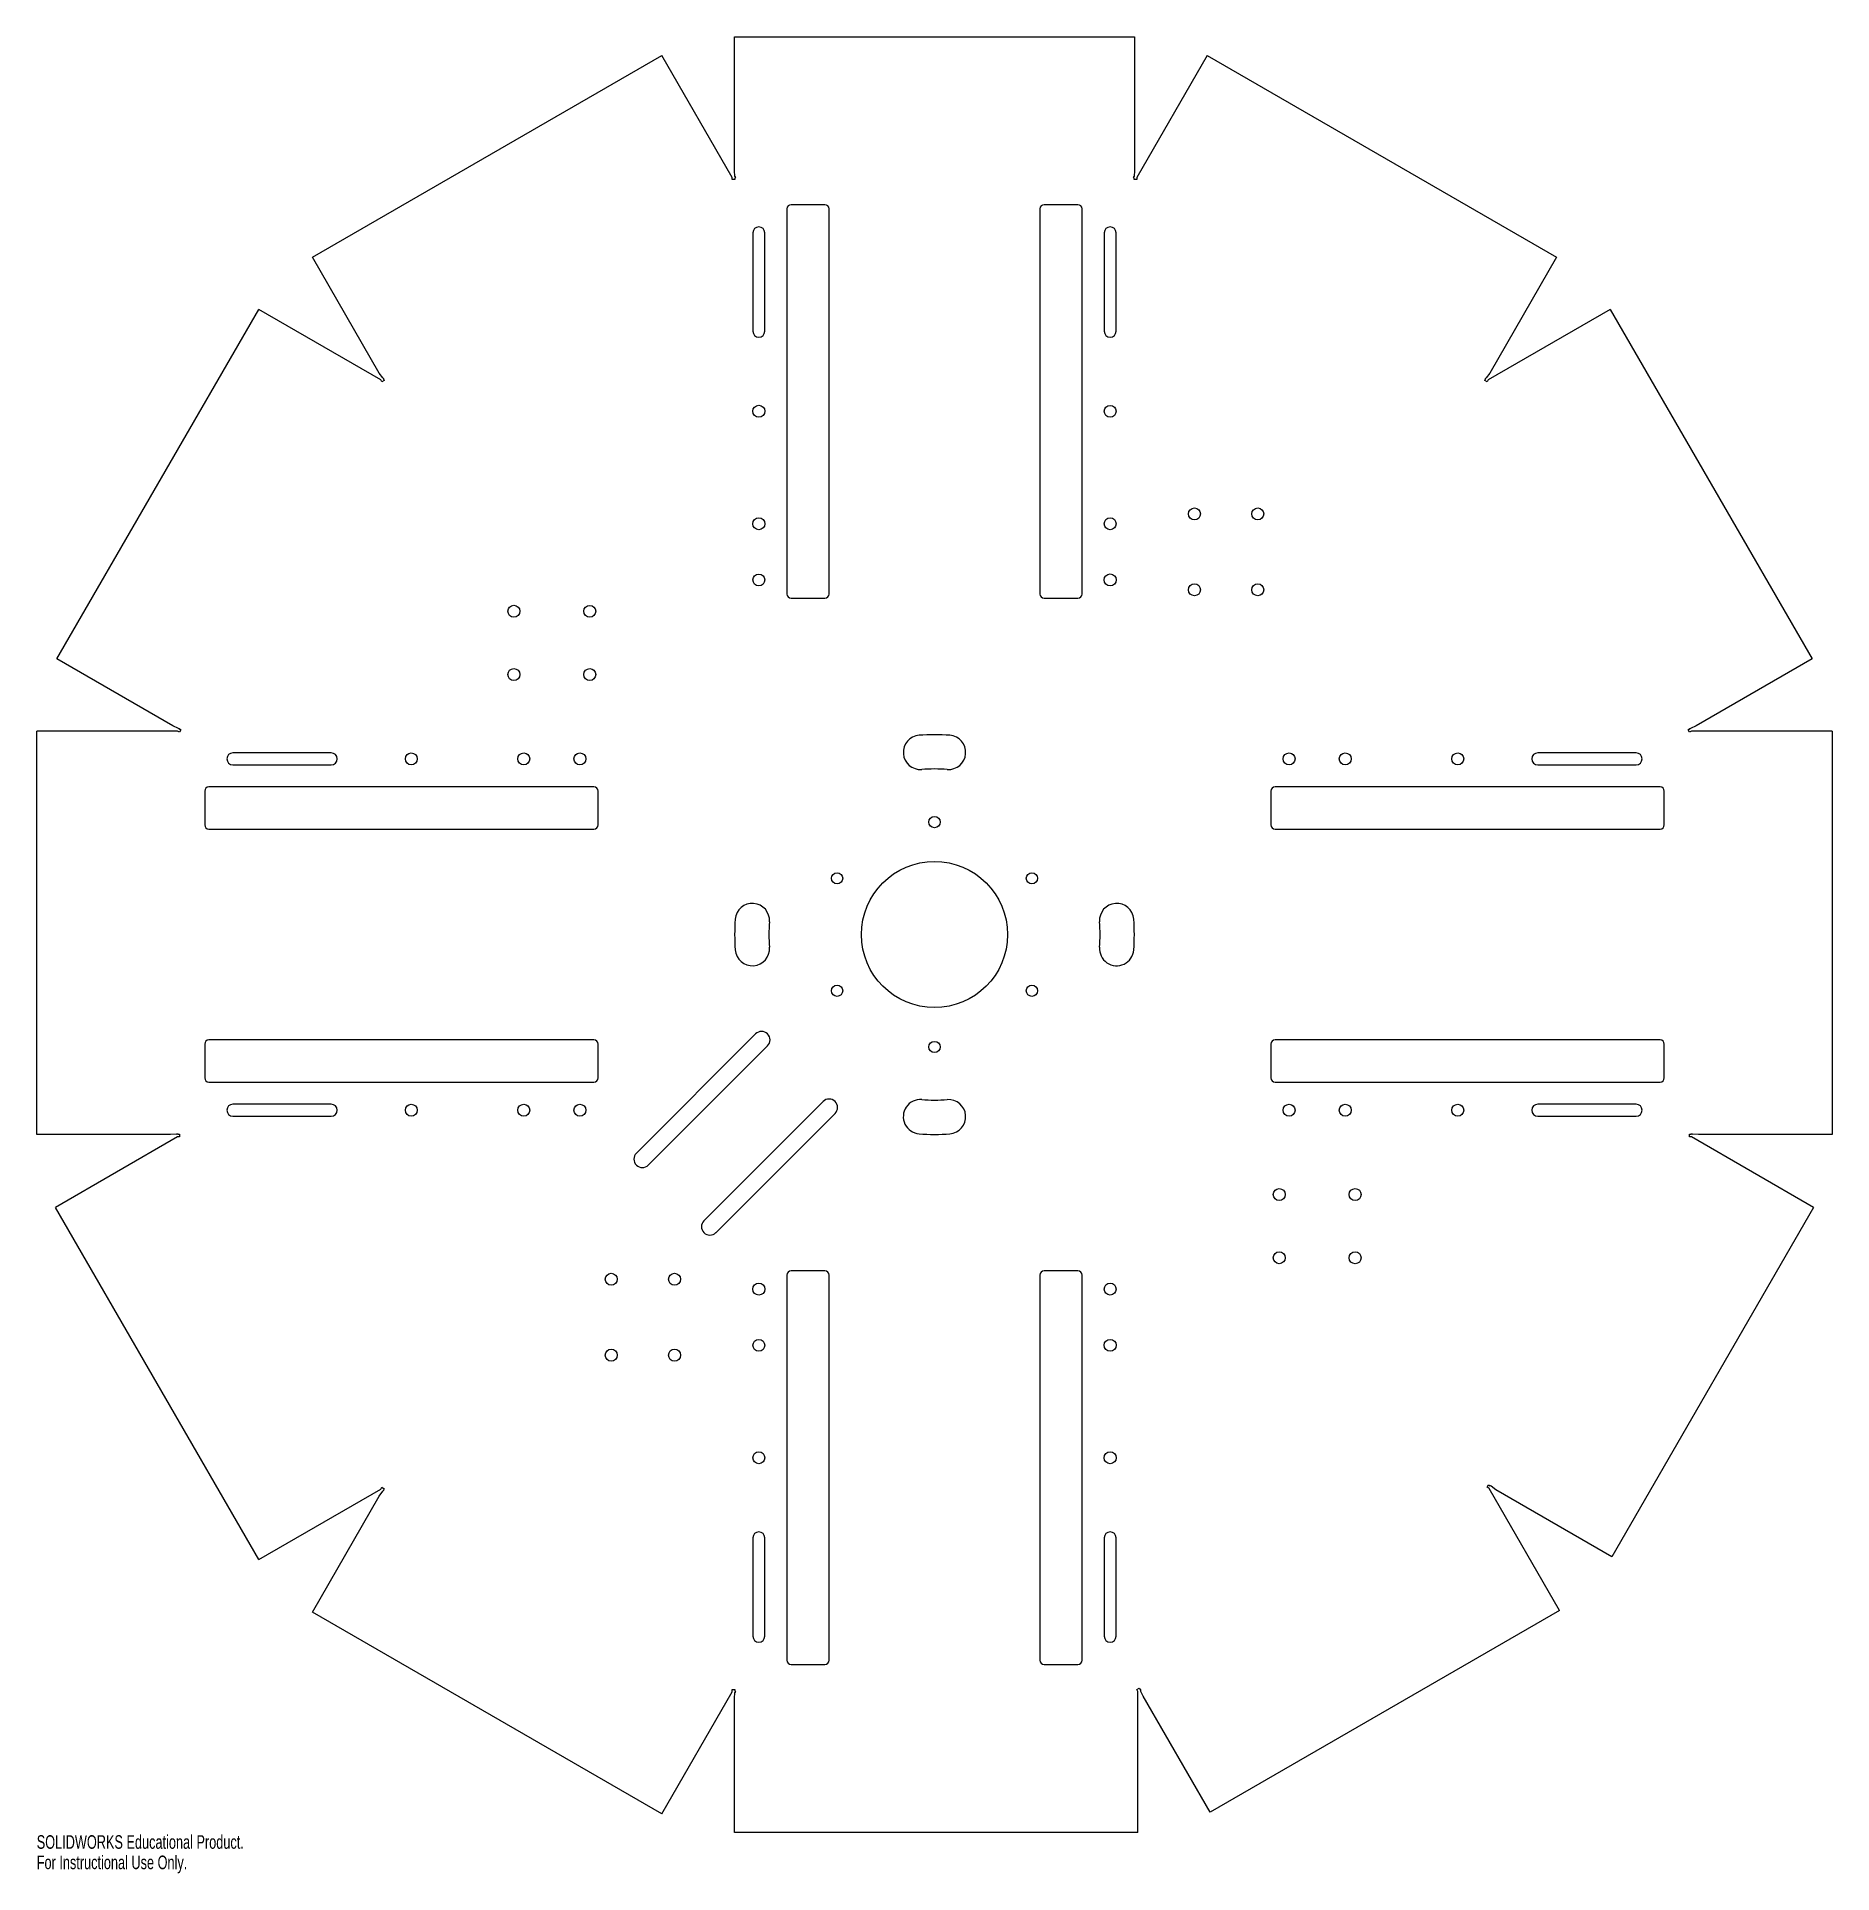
# Model space of a CAD drawing. Header units: millimetres. Extents: x -319 to 319, y -334 to 319.
import ezdxf

# ---------------------------------------------------------------- set-up
doc = ezdxf.new("R2010")
doc.units = ezdxf.units.MM
doc.styles.add('SLDTEXTSTYLE0', font='TXT', dxfattribs={"width": 0.7})

msp = doc.modelspace()

# ---------------------------------------------------------------- linework, layer by layer
at = {"color": 7, "linetype": 'Continuous', "lineweight": 25}
for p, q in [((-71.19, 319.42), (71.19, 319.42)), ((-71.19, 271.77), (-71.19, 319.42)), ((71.19, 319.42), (71.19, 271.77)), ((-221.36, 241.03), (-97.06, 312.8)), ((-71.99, 269.38), (-97.06, 312.8)), ((97.06, 312.8), (71.99, 269.38)), ((97.06, 312.8), (221.36, 241.03)), ((-71.99, 268.65), (-71.99, 269.38)), ((-70.99, 268.65), (-71.99, 268.65)), ((-70.99, 269.65), (-71.19, 271.77)), ((-70.99, 269.65), (-70.8, 269.33)), ((-70.8, 269.33), (-70.99, 269.22)), ((-70.99, 269.22), (-70.99, 268.65)), ((70.8, 269.33), (70.99, 269.65)), ((70.99, 269.22), (70.8, 269.33)), ((71.19, 271.77), (70.99, 269.65)), ((70.99, 268.65), (70.99, 269.22)), ((71.99, 268.65), (70.99, 268.65)), ((71.99, 269.38), (71.99, 268.65)), ((-52.5, 258.15), (-52.5, 121.15)), ((-39, 259.65), (-51, 259.65)), ((-37.5, 121.15), (-37.5, 258.15)), ((37.5, 258.15), (37.5, 121.15)), ((51, 259.65), (39, 259.65)), ((52.5, 121.15), (52.5, 258.15)), ((-64.62, 249.65), (-64.62, 214.65)), ((-60.38, 214.65), (-60.38, 249.65)), ((60.38, 249.65), (60.38, 214.65)), ((64.62, 214.65), (64.62, 249.65)), ((-197.54, 199.77), (-221.36, 241.03)), ((221.36, 241.03), (197.54, 199.77)), ((-312.22, 98.06), (-240.45, 222.36)), ((-197.03, 197.3), (-240.45, 222.36)), ((240.45, 222.36), (197.03, 197.3)), ((240.45, 222.36), (312.22, 98.06)), ((-196.3, 198.03), (-197.54, 199.77)), ((-196.67, 196.66), (-197.03, 197.3)), ((-195.8, 197.16), (-196.67, 196.66)), ((-196.3, 198.03), (-195.98, 197.84)), ((-195.98, 197.84), (-196.09, 197.66)), ((-196.09, 197.66), (-195.8, 197.16)), ((195.8, 197.16), (196.09, 197.66)), ((196.67, 196.66), (195.8, 197.16)), ((195.98, 197.84), (196.3, 198.03)), ((196.09, 197.66), (195.98, 197.84)), ((197.54, 199.77), (196.3, 198.03)), ((197.03, 197.3), (196.67, 196.66)), ((-51, 119.65), (-39, 119.65)), ((39, 119.65), (51, 119.65)), ((-270.96, 74.23), (-312.22, 98.06)), ((312.22, 98.06), (270.96, 74.23)), ((-269.28, 72.35), (-319.42, 72.35)), ((-319.42, -71.19), (-319.42, 72.35)), ((-269.02, 73.35), (-270.96, 74.23)), ((-268.65, 71.98), (-269.28, 72.35)), ((-269.02, 73.35), (-268.65, 73.35)), ((-268.65, 73.35), (-268.65, 73.13)), ((-268.65, 73.13), (-268.15, 72.85)), ((-268.15, 72.85), (-268.65, 71.98)), ((268.15, 72.85), (268.65, 73.13)), ((268.65, 71.98), (268.15, 72.85)), ((268.65, 73.13), (268.65, 73.35)), ((268.65, 73.35), (269.02, 73.35)), ((269.28, 72.35), (268.65, 71.98)), ((270.96, 74.23), (269.02, 73.35)), ((319.42, 72.35), (269.28, 72.35)), ((319.42, 72.35), (319.42, -71.19)), ((-214.65, 64.62), (-249.65, 64.62)), ((-249.65, 60.38), (-214.65, 60.38)), ((249.65, 64.62), (214.65, 64.62)), ((214.65, 60.38), (249.65, 60.38)), ((-121.15, 52.5), (-258.15, 52.5)), ((258.15, 52.5), (121.15, 52.5)), ((-259.65, 51), (-259.65, 39)), ((-119.65, 39), (-119.65, 51)), ((119.65, 51), (119.65, 39)), ((259.65, 39), (259.65, 51)), ((-258.15, 37.5), (-121.15, 37.5)), ((121.15, 37.5), (258.15, 37.5)), ((-259.65, -39), (-259.65, -51)), ((-121.15, -37.5), (-258.15, -37.5)), ((-119.65, -51), (-119.65, -39)), ((-63.64, -35.36), (-106.07, -77.78)), ((119.65, -39), (119.65, -51)), ((258.15, -37.5), (121.15, -37.5)), ((259.65, -51), (259.65, -39)), ((-101.82, -82.02), (-59.4, -39.6)), ((-258.15, -52.5), (-121.15, -52.5)), ((121.15, -52.5), (258.15, -52.5)), ((-214.65, -60.38), (-249.65, -60.38)), ((-249.65, -64.62), (-214.65, -64.62)), ((-39.6, -59.4), (-82.02, -101.82)), ((-77.78, -106.07), (-35.36, -63.64)), ((249.65, -60.38), (214.65, -60.38)), ((214.65, -64.62), (249.65, -64.62)), ((-271.77, -71.19), (-319.42, -71.19)), ((-269.65, -70.99), (-271.77, -71.19)), ((-269.65, -70.99), (-269.33, -70.8)), ((-269.33, -70.8), (-269.22, -70.99)), ((-269.22, -70.99), (-268.65, -70.99)), ((-268.65, -70.99), (-268.65, -71.99)), ((268.65, -71.99), (268.65, -70.99)), ((268.65, -70.99), (269.22, -70.99)), ((269.22, -70.99), (269.33, -70.8)), ((269.33, -70.8), (269.65, -70.99)), ((271.77, -71.19), (269.65, -70.99)), ((319.42, -71.19), (271.77, -71.19)), ((-269.38, -71.99), (-312.8, -97.06)), ((-268.65, -71.99), (-269.38, -71.99)), ((269.38, -71.99), (268.65, -71.99)), ((312.8, -97.06), (269.38, -71.99)), ((-240.45, -222.36), (-312.8, -97.06)), ((312.8, -97.06), (241.03, -221.36)), ((-52.5, -121.15), (-52.5, -258.15)), ((-39, -119.65), (-51, -119.65)), ((-37.5, -258.15), (-37.5, -121.15)), ((37.5, -121.15), (37.5, -258.15)), ((51, -119.65), (39, -119.65)), ((52.5, -258.15), (52.5, -121.15)), ((196.66, -196.67), (197.16, -195.8)), ((197.16, -195.8), (197.66, -196.09)), ((197.66, -196.09), (197.84, -195.98)), ((197.84, -195.98), (198.03, -196.3)), ((-240.45, -222.36), (-197.03, -197.3)), ((-221.36, -241.03), (-197.54, -199.77)), ((-197.54, -199.77), (-196.3, -198.03)), ((-197.03, -197.3), (-196.67, -196.66)), ((-196.67, -196.66), (-195.8, -197.16)), ((-195.98, -197.84), (-196.3, -198.03)), ((-195.8, -197.16), (-196.09, -197.66)), ((-196.09, -197.66), (-195.98, -197.84)), ((197.3, -197.03), (196.66, -196.67)), ((222.36, -240.45), (197.3, -197.03)), ((199.77, -197.54), (198.03, -196.3)), ((241.03, -221.36), (199.77, -197.54)), ((-64.62, -214.65), (-64.62, -249.65)), ((-60.38, -249.65), (-60.38, -214.65)), ((60.38, -214.65), (60.38, -249.65)), ((64.62, -249.65), (64.62, -214.65)), ((-97.06, -312.8), (-221.36, -241.03)), ((222.36, -240.45), (98.06, -312.22)), ((-51, -259.65), (-39, -259.65)), ((39, -259.65), (51, -259.65)), ((-97.06, -312.8), (-71.99, -269.38)), ((-71.99, -269.38), (-71.99, -268.65)), ((-71.99, -268.65), (-70.99, -268.65)), ((-71.19, -271.77), (-70.99, -269.65)), ((-71.19, -319.42), (-71.19, -271.77)), ((-70.99, -268.65), (-70.99, -269.22)), ((-70.99, -269.22), (-70.8, -269.33)), ((-70.8, -269.33), (-70.99, -269.65)), ((71.98, -268.65), (72.85, -268.15)), ((72.35, -269.28), (71.98, -268.65)), ((72.35, -319.42), (72.35, -269.28)), ((72.85, -268.15), (73.13, -268.65)), ((73.13, -268.65), (73.35, -268.65)), ((73.35, -268.65), (73.35, -269.02)), ((74.23, -270.96), (73.35, -269.02)), ((98.06, -312.22), (74.23, -270.96)), ((72.35, -319.42), (-71.19, -319.42))]:
    msp.add_line(p, q, dxfattribs=at)
for centre, radius in [((-62.5, 186.15), 2.13), ((62.5, 186.15), 2.12), ((92.5, 149.65), 2.13), ((115, 149.65), 2.13), ((-62.5, 146.15), 2.13), ((62.5, 146.15), 2.12), ((-62.5, 126.15), 2.12), ((62.5, 126.15), 2.13), ((92.5, 122.65), 2.12), ((115, 122.65), 2.12), ((-149.65, 115), 2.13), ((-122.65, 115), 2.12), ((-149.65, 92.5), 2.13), ((-122.65, 92.5), 2.12), ((-186.15, 62.5), 2.12), ((-146.15, 62.5), 2.13), ((-126.15, 62.5), 2.12), ((126.15, 62.5), 2.12), ((146.15, 62.5), 2.12), ((186.15, 62.5), 2.13), ((0, 40), 2), ((-34.64, 20), 2), ((0, 0), 26), ((34.64, 20), 2), ((-34.64, -20), 2), ((34.64, -20), 2), ((0, -40), 2), ((-186.15, -62.5), 2.12), ((-146.15, -62.5), 2.13), ((-126.15, -62.5), 2.12), ((126.15, -62.5), 2.13), ((146.15, -62.5), 2.13), ((186.15, -62.5), 2.13), ((122.65, -92.5), 2.12), ((149.65, -92.5), 2.13), ((122.65, -115), 2.12), ((149.65, -115), 2.13), ((-115, -122.65), 2.12), ((-92.5, -122.65), 2.12), ((-62.5, -126.15), 2.13), ((62.5, -126.15), 2.12), ((-115, -149.65), 2.13), ((-92.5, -149.65), 2.13), ((-62.5, -146.15), 2.12), ((62.5, -146.15), 2.13), ((-62.5, -186.15), 2.12), ((62.5, -186.15), 2.13)]:
    msp.add_circle(centre, radius, dxfattribs=at)
for centre, radius, start, end in [((-51, 258.15), 1.5, 90, 180), ((-39, 258.15), 1.5, 0, 90), ((39, 258.15), 1.5, 90, 180), ((51, 258.15), 1.5, 0, 90), ((-62.5, 249.65), 2.12, 0, 180), ((62.5, 249.65), 2.12, 0, 180), ((-62.5, 214.65), 2.12, 180, 0), ((62.5, 214.65), 2.12, 180, 0), ((-51, 121.15), 1.5, 180, 270), ((-39, 121.15), 1.5, 270, 0), ((39, 121.15), 1.5, 180, 270), ((51, 121.15), 1.5, 270, 0), ((-5, 64.81), 6.1, 94.41173, 274.41173), ((0, 0), 71.1, 85.58827, 94.41173), ((5, 64.81), 6.1, 265.58827, 85.58827), ((-249.65, 62.5), 2.12, 90, 270), ((-214.65, 62.5), 2.12, 270, 90), ((0, 0), 58.9, 85.58827, 94.41173), ((214.65, 62.5), 2.12, 90, 270), ((249.65, 62.5), 2.12, 270, 90), ((-258.15, 51), 1.5, 90, 180), ((-121.15, 51), 1.5, 0, 90), ((121.15, 51), 1.5, 90, 180), ((258.15, 51), 1.5, 0, 90), ((-258.15, 39), 1.5, 180, 270), ((-121.15, 39), 1.5, 270, 0), ((121.15, 39), 1.5, 180, 270), ((258.15, 39), 1.5, 270, 0), ((-64.81, 5), 6.1, 355.58827, 175.58827), ((64.81, 5), 6.1, 4.41173, 184.41173), ((0, 0), 71.1, 175.58827, 184.41173), ((0, 0), 58.9, 175.58827, 184.41173), ((0, 0), 58.9, 355.58827, 4.41173), ((0, 0), 71.1, 355.58827, 4.41173), ((-64.81, -5), 6.1, 184.41173, 4.41173), ((64.81, -5), 6.1, 175.58827, 355.58827), ((-258.15, -39), 1.5, 90, 180), ((-121.15, -39), 1.5, 0, 90), ((-61.52, -37.48), 3, 315, 135), ((121.15, -39), 1.5, 90, 180), ((258.15, -39), 1.5, 0, 90), ((-258.15, -51), 1.5, 180, 270), ((-121.15, -51), 1.5, 270, 0), ((121.15, -51), 1.5, 180, 270), ((258.15, -51), 1.5, 270, 0), ((-37.48, -61.52), 3, 315, 135), ((-5, -64.81), 6.1, 85.58827, 265.58827), ((0, 0), 58.9, 265.58827, 274.41173), ((5, -64.81), 6.1, 274.41173, 94.41173), ((-249.65, -62.5), 2.12, 90, 270), ((-214.65, -62.5), 2.12, 270, 90), ((214.65, -62.5), 2.12, 90, 270), ((249.65, -62.5), 2.12, 270, 90), ((0, 0), 71.1, 265.58827, 274.41173), ((-103.94, -79.9), 3, 135, 315), ((-79.9, -103.94), 3, 135, 315), ((-51, -121.15), 1.5, 90, 180), ((-39, -121.15), 1.5, 0, 90), ((39, -121.15), 1.5, 90, 180), ((51, -121.15), 1.5, 0, 90), ((-62.5, -214.65), 2.12, 0, 180), ((62.5, -214.65), 2.12, 0, 180), ((-62.5, -249.65), 2.12, 180, 0), ((62.5, -249.65), 2.12, 180, 0), ((-51, -258.15), 1.5, 180, 270), ((-39, -258.15), 1.5, 270, 0), ((39, -258.15), 1.5, 180, 270), ((51, -258.15), 1.5, 270, 0)]:
    msp.add_arc(centre, radius, start, end, dxfattribs=at)

# ---------------------------------------------------------------- texts
at = {"color": 7, "linetype": 'Continuous', "char_height": 4.8336, "attachment_point": 1, "style": 'SLDTEXTSTYLE0'}
for s, insert in [('SOLIDWORKS Educational Product.', (-319.42, -320.44)), ('For Instructional Use Only.', (-319.42, -327.69))]:
    msp.add_mtext(s, dxfattribs=dict(at, insert=insert))

doc.saveas('drawing.dxf')
